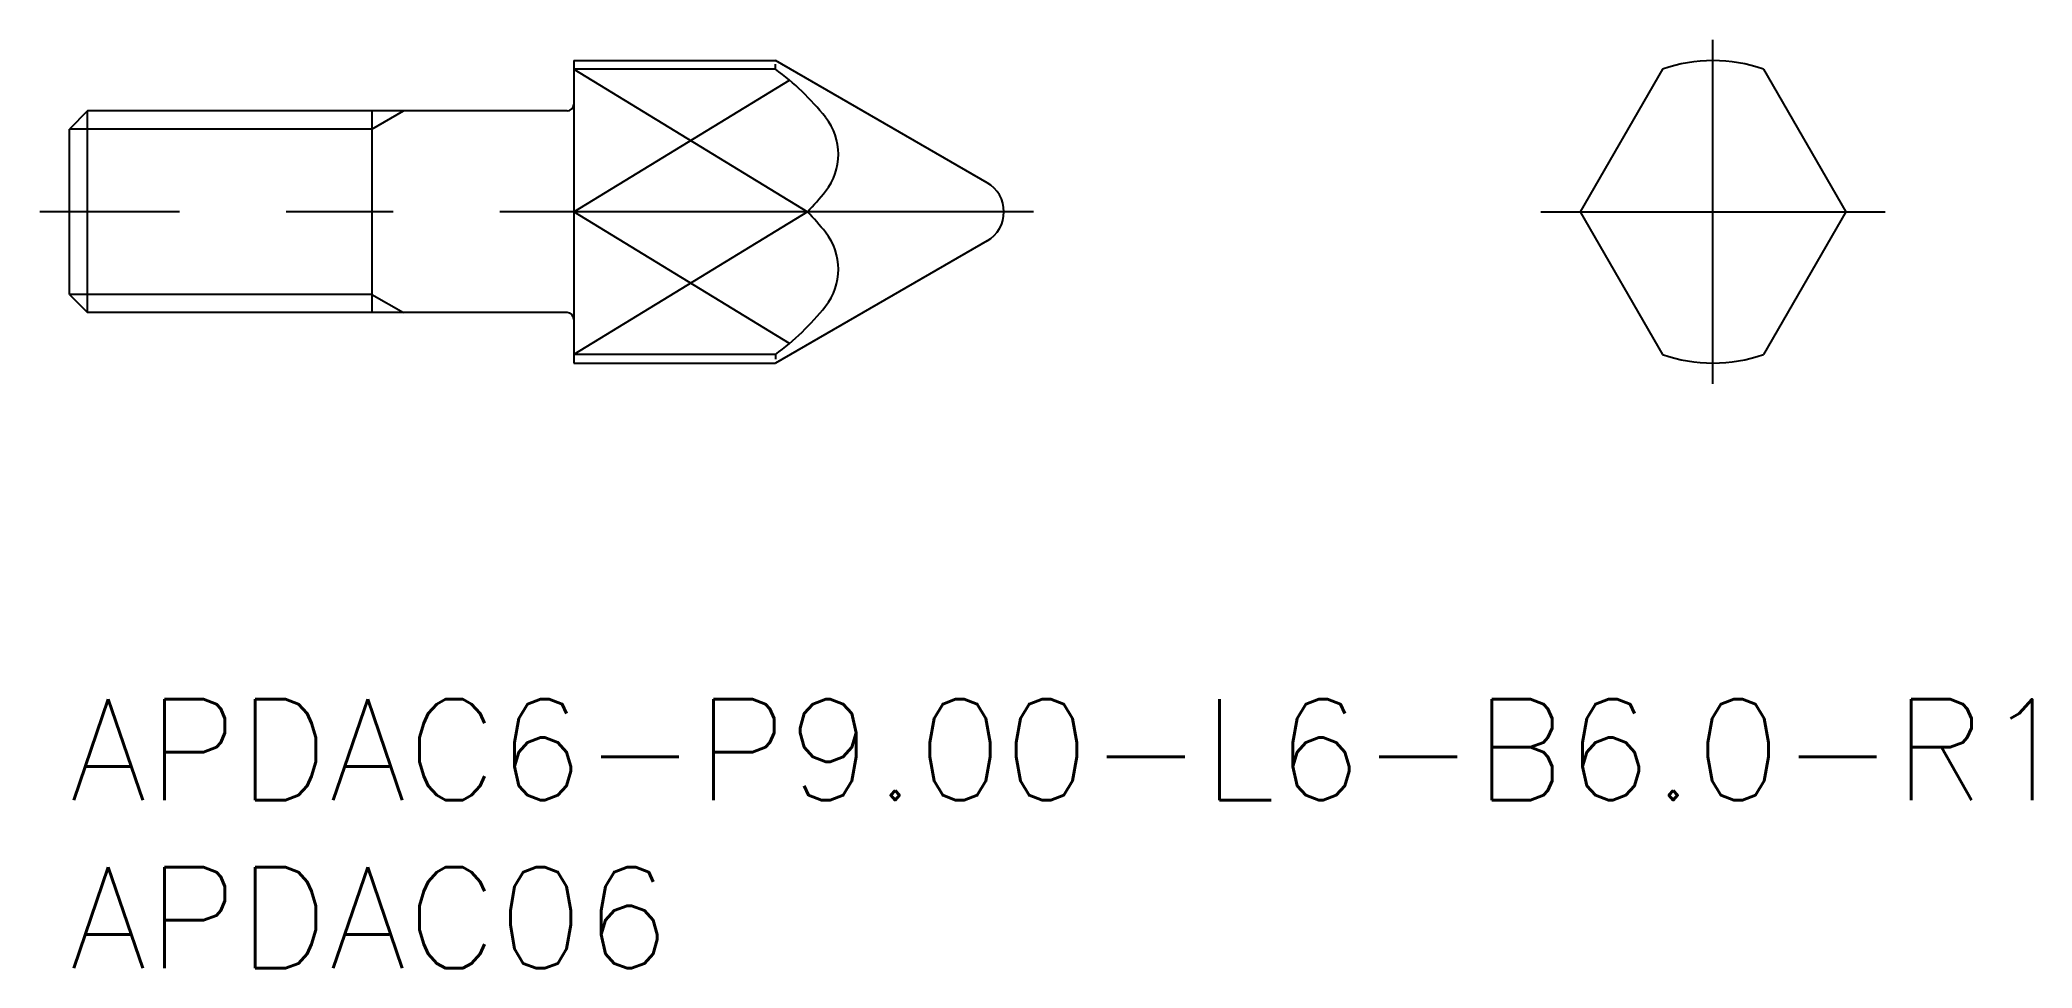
# Model space of a CAD drawing. Extents: x -0.9 to 58.4, y -8 to 19.6.
import ezdxf

# ---------------------------------------------------------------- set-up
doc = ezdxf.new("R2010")
doc.units = 0
doc.header["$LTSCALE"] = 0.5
doc.linetypes.add('CENTER', pattern=[50.8, 31.75, -6.35, 6.35, -6.35])
for name, color, linetype in [('MSM_CENTER', 1, 'CENTER'), ('MSM_CONTINUOUS', 7, 'CONTINUOUS'), ('MSM_NARROW', 5, 'CONTINUOUS'), ('MSM_PART_NUMBER', 7, 'CONTINUOUS')]:
    doc.layers.add(name, color=color, linetype=linetype)
doc.styles.get("Standard").update_dxf_attribs({"font": 'txt.shx', "height": 1.5, "bigfont": 'bigfont.shx'})

# ---------------------------------------------------------------- blocks, each defined once
blk = doc.blocks.new('*U14')
at = {"layer": 'MSM_PART_NUMBER'}
blk.add_text('APDAC6-P9.00-L6-B6.0-R1', height=3, dxfattribs=at).set_placement((0, -3))
blk = doc.blocks.new('*U15')
at = {"layer": 'MSM_PART_NUMBER'}
blk.add_text('APDAC06', height=3, dxfattribs=at).set_placement((0, -8))

msp = doc.modelspace()

# ---------------------------------------------------------------- linework, layer by layer
at = {"layer": 'MSM_CENTER'}
for p, q in [((48.88, 9.384), (48.88, 19.616)), ((28.677, 14.5), (-0.878, 14.5)), ((43.765, 14.5), (53.996, 14.5))]:
    msp.add_line(p, q, dxfattribs=at)
at = {"layer": 'MSM_CONTINUOUS'}
for p, q in [((15, 19), (15, 10)), ((15, 19), (21, 19)), ((27.294, 15.366), (21, 19)), ((21, 18.743), (15, 18.743)), ((47.38, 18.743), (44.931, 14.5)), ((50.38, 18.743), (52.83, 14.5)), ((0.542, 17.5), (0, 16.959)), ((0.542, 11.5), (0.542, 17.5)), ((14.8, 17.5), (0.542, 17.5)), ((9, 17.5), (9, 11.5)), ((0, 12.042), (0, 16.959)), ((21.949, 14.5), (15, 14.5)), ((44.931, 14.5), (47.38, 10.257)), ((52.83, 14.5), (50.38, 10.257)), ((27.294, 13.634), (21, 10)), ((0, 12.042), (0.542, 11.5)), ((14.8, 11.5), (0.542, 11.5)), ((21, 10.257), (15, 10.257)), ((15, 10), (21, 10))]:
    msp.add_line(p, q, dxfattribs=at)
for centre, radius, start, end in [((48.88, 14.5), 4.5, 70.52878, 109.47122), ((16.424, 12.505), 7.736, 38.40199, 53.73799), ((14.8, 17.7), 0.2, 270, 0), ((21.099, 16.21), 1.771, 321.59801, 38.40199), ((16.424, 19.916), 7.736, 315.57039, 321.59801), ((26.794, 14.5), 1, 300, 60), ((16.424, 9.084), 7.736, 38.40199, 44.42961), ((21.099, 12.79), 1.771, 321.59801, 38.40199), ((14.8, 11.3), 0.2, 0, 90), ((16.424, 16.495), 7.736, 306.26201, 321.59801), ((48.88, 14.5), 4.5, 250.52878, 289.47122)]:
    msp.add_arc(centre, radius, start, end, dxfattribs=at)
at = {"layer": 'MSM_NARROW'}
for p, q in [((15, 18.743), (21.949, 14.5)), ((15, 14.5), (21.414, 18.416)), ((21, 18.743), (21, 18.888)), ((9, 16.959), (9.938, 17.5)), ((9, 16.959), (0, 16.959)), ((21.414, 10.584), (15, 14.5)), ((21.949, 14.5), (15, 10.257)), ((9, 12.042), (0, 12.042)), ((9, 12.042), (9.938, 11.5)), ((21, 10.257), (21, 10.112))]:
    msp.add_line(p, q, dxfattribs=at)

# ---------------------------------------------------------------- block references
at = {"layer": 'MSM_CONTINUOUS'}
for name in ['*U14', '*U15']:
    msp.add_blockref(name, (0, 0), dxfattribs=at)

doc.saveas('drawing.dxf')
